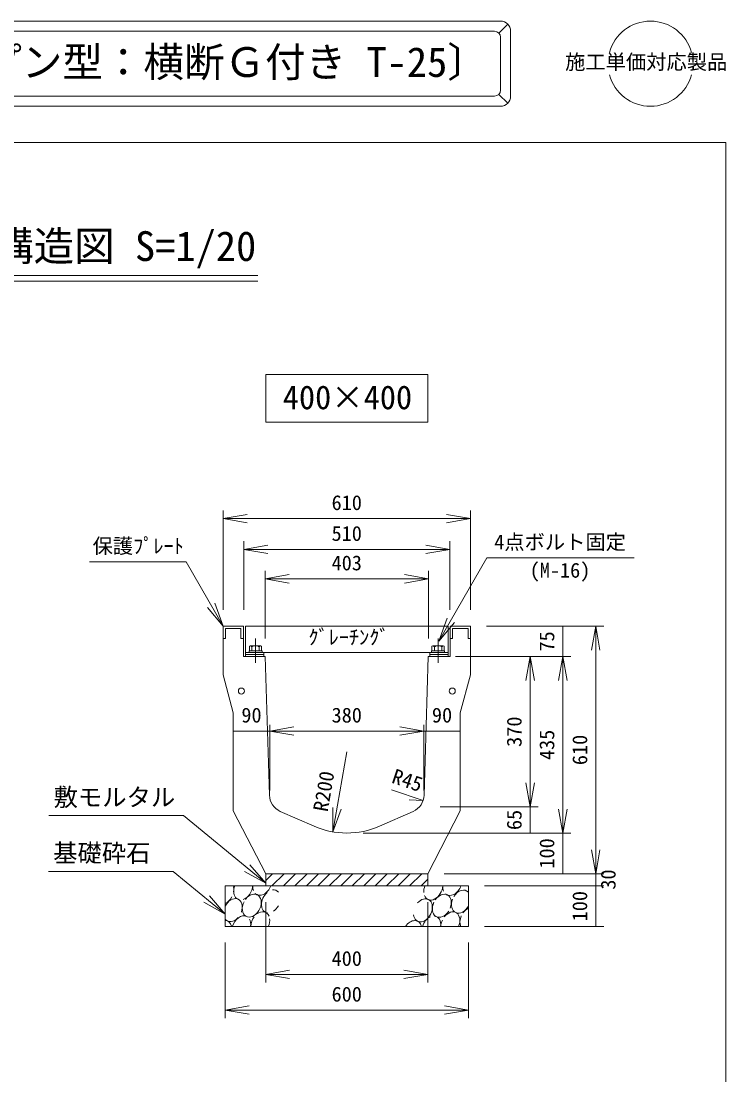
# Model space of a CAD drawing. Units: millimetres on the paper, scale 1:20. Extents: x 40 to 214, y 38 to 310.
# Drawn here: x 126.7 to 213.6, y 177 to 306.9 of the extents above; entities that cross this region are included whole.
import ezdxf
from ezdxf.enums import TextEntityAlignment as Align

# ---------------------------------------------------------------- set-up
doc = ezdxf.new("R2010")
doc.units = ezdxf.units.MM
doc.layers.add('1', color=4, linetype='Continuous', lineweight=18)
doc.styles.add('ＭＳ ゴシック-5.0-0.0', font='')
doc.styles.get('ＭＳ ゴシック-5.0-0.0').set_extended_font_data('ＭＳ ゴシック-5.0-0.0')

msp = doc.modelspace()

# ---------------------------------------------------------------- linework, layer by layer
at = {"layer": '1'}
for p, q in [((59.369, 306.865), (185.818, 306.865)), ((185.598, 305.395), (186.702, 306.499)), ((60.119, 305.615), (185.068, 305.615)), ((187.068, 305.615), (187.068, 297.615)), ((185.818, 298.365), (185.818, 304.865)), ((60.119, 297.615), (185.068, 297.615)), ((185.598, 297.834), (186.702, 296.731)), ((59.369, 296.365), (185.818, 296.365)), ((213.619, 291.882), (42.119, 291.882)), ((213.619, 37.615), (213.619, 291.882)), ((102.212, 275.498), (155.87, 275.498)), ((102.212, 274.798), (155.87, 274.798)), ((156.866, 263.321), (176.852, 263.321)), ((156.866, 257.425), (156.866, 263.321)), ((176.852, 257.425), (176.852, 263.321)), ((156.866, 257.425), (176.852, 257.425)), ((151.609, 234.299), (151.609, 246.553)), ((151.609, 245.553), (154.564, 246.074)), ((151.609, 245.553), (154.564, 245.032)), ((151.609, 245.553), (182.109, 245.553)), ((182.109, 245.553), (179.155, 246.074)), ((182.109, 245.553), (179.155, 245.032)), ((182.109, 234.299), (182.109, 246.553)), ((154.159, 234.299), (154.159, 242.758)), ((154.159, 241.758), (157.114, 242.279)), ((154.159, 241.758), (157.114, 241.237)), ((154.159, 241.758), (179.557, 241.758)), ((179.557, 241.758), (176.603, 242.279)), ((179.557, 241.758), (176.603, 241.237)), ((179.557, 234.299), (179.557, 242.758)), ((178.204, 230.45), (184.123, 240.702)), ((202.289, 240.702), (184.123, 240.702)), ((135.132, 240.217), (147.038, 240.217)), ((151.609, 232.299), (147.038, 240.217)), ((156.8, 230.799), (156.8, 239.128)), ((176.919, 230.799), (176.919, 239.128)), ((156.8, 238.128), (159.754, 238.649)), ((156.8, 238.128), (159.754, 237.607)), ((156.8, 238.128), (176.919, 238.128)), ((176.919, 238.128), (173.965, 238.649)), ((176.919, 238.128), (173.965, 237.607)), ((151.609, 232.299), (150.583, 235.118)), ((151.609, 232.299), (149.681, 234.597)), ((178.204, 230.45), (179.23, 233.269)), ((178.204, 230.45), (180.133, 232.748)), ((151.909, 230.799), (151.909, 231.999)), ((153.809, 231.999), (151.909, 231.999)), ((153.809, 231.999), (153.809, 230.799)), ((154.359, 232.299), (179.359, 232.299)), ((154.359, 232.299), (154.359, 229.049)), ((179.359, 232.299), (179.359, 229.049)), ((179.909, 231.999), (179.909, 230.799)), ((179.909, 231.999), (181.809, 231.999)), ((181.809, 230.799), (181.809, 231.999)), ((184.109, 232.299), (198.56, 232.299)), ((193.5, 232.299), (193.5, 228.549)), ((197.56, 232.299), (197.039, 229.344)), ((197.56, 232.299), (198.081, 229.344)), ((197.56, 201.799), (197.56, 232.299)), ((151.609, 230.799), (151.909, 230.799)), ((153.809, 230.799), (154.109, 230.799)), ((154.962, 229.886), (154.859, 229.826)), ((156.257, 229.886), (154.962, 229.886)), ((155.609, 230.787), (155.609, 227.794)), ((156.257, 229.886), (156.359, 229.826)), ((177.462, 229.886), (177.359, 229.826)), ((177.462, 229.886), (178.757, 229.886)), ((178.109, 230.787), (178.109, 227.794)), ((178.757, 229.886), (178.859, 229.826)), ((179.609, 230.799), (179.909, 230.799)), ((181.809, 230.799), (182.109, 230.799)), ((154.359, 228.549), (154.359, 229.049)), ((154.359, 229.049), (179.359, 229.049)), ((156.609, 228.799), (154.359, 228.799)), ((156.419, 229.249), (154.799, 229.249)), ((154.799, 229.049), (154.799, 229.249)), ((154.859, 229.249), (154.859, 229.826)), ((155.158, 229.249), (155.158, 229.771)), ((156.061, 229.249), (156.061, 229.771)), ((156.359, 229.249), (156.359, 229.826)), ((156.419, 229.049), (156.419, 229.249)), ((156.609, 228.549), (156.609, 229.049)), ((177.109, 228.549), (177.109, 229.049)), ((177.109, 228.799), (179.359, 228.799)), ((177.299, 229.249), (178.919, 229.249)), ((177.299, 229.049), (177.299, 229.249)), ((177.359, 229.249), (177.359, 229.826)), ((177.658, 229.249), (177.658, 229.771)), ((178.561, 229.249), (178.561, 229.771)), ((178.859, 229.249), (178.859, 229.826)), ((178.919, 229.049), (178.919, 229.249)), ((179.359, 228.549), (179.359, 229.049)), ((180.278, 228.549), (194.5, 228.549)), ((189.469, 228.549), (188.948, 225.594)), ((189.469, 228.549), (189.99, 225.594)), ((189.469, 210.049), (189.469, 228.549)), ((193.5, 228.549), (192.979, 225.594)), ((193.5, 228.549), (194.021, 225.594)), ((193.5, 206.799), (193.5, 228.549)), ((157.359, 212.049), (157.359, 220.147)), ((157.359, 219.372), (160.314, 219.893)), ((176.359, 219.372), (173.405, 219.893)), ((176.359, 212.049), (176.359, 220.147)), ((157.359, 219.372), (152.859, 219.372)), ((157.359, 219.372), (160.314, 218.851)), ((157.359, 219.372), (176.359, 219.372)), ((176.359, 219.372), (173.405, 218.851)), ((176.359, 219.372), (180.859, 219.372)), ((166.859, 216.799), (165.144, 206.947)), ((189.469, 210.049), (188.948, 213.003)), ((189.469, 210.049), (189.99, 213.003)), ((172.361, 212.133), (176.288, 210.827)), ((176.288, 210.827), (174.547, 210.91)), ((165.144, 206.947), (165.138, 209.947)), ((165.144, 206.947), (166.164, 209.768)), ((178.359, 210.049), (190.469, 210.049)), ((189.469, 210.049), (189.469, 206.799)), ((193.5, 206.799), (192.979, 209.753)), ((193.5, 206.799), (194.021, 209.753)), ((146.707, 208.963), (130.133, 208.963)), ((156.859, 200.612), (146.707, 208.963)), ((168.859, 206.799), (194.5, 206.799)), ((193.5, 206.799), (193.5, 201.799)), ((197.56, 201.799), (197.039, 204.753)), ((197.56, 201.799), (198.081, 204.753)), ((156.859, 200.612), (154.908, 202.891)), ((145.439, 202.086), (130.078, 202.086)), ((151.859, 196.806), (145.439, 202.086)), ((156.859, 200.612), (154.247, 202.087)), ((157.717, 201.799), (156.859, 200.941)), ((159.131, 201.799), (157.631, 200.299)), ((160.546, 201.799), (159.046, 200.299)), ((161.96, 201.799), (160.46, 200.299)), ((163.374, 201.799), (161.874, 200.299)), ((164.788, 201.799), (163.288, 200.299)), ((166.202, 201.799), (164.702, 200.299)), ((167.617, 201.799), (166.117, 200.299)), ((169.031, 201.799), (167.531, 200.299)), ((170.445, 201.799), (168.945, 200.299)), ((171.859, 201.799), (170.359, 200.299)), ((173.273, 201.799), (171.773, 200.299)), ((174.688, 201.799), (173.188, 200.299)), ((176.102, 201.799), (174.602, 200.299)), ((178.859, 201.799), (198.56, 201.799)), ((197.56, 201.799), (197.56, 200.299)), ((176.859, 201.142), (176.016, 200.299)), ((183.859, 200.299), (198.56, 200.299)), ((197.56, 200.299), (197.56, 195.299)), ((151.859, 196.806), (149.908, 199.085)), ((151.859, 196.806), (149.247, 198.281)), ((156.859, 188.385), (156.859, 198.299)), ((176.859, 188.385), (176.859, 198.299)), ((183.859, 195.299), (198.56, 195.299)), ((151.859, 183.987), (151.859, 193.299)), ((181.859, 183.987), (181.859, 193.299)), ((156.859, 189.385), (159.814, 189.906)), ((176.859, 189.385), (173.905, 189.906)), ((156.859, 189.385), (159.814, 188.864)), ((156.859, 189.385), (176.859, 189.385)), ((176.859, 189.385), (173.905, 188.864)), ((151.859, 184.987), (154.814, 185.508)), ((151.859, 184.987), (154.814, 184.466)), ((151.859, 184.987), (181.859, 184.987)), ((181.859, 184.987), (178.905, 185.508)), ((181.859, 184.987), (178.905, 184.466))]:
    msp.add_line(p, q, dxfattribs=at)
at = {"layer": '1', "color": 2}
for p, q in [((151.609, 226.299), (151.609, 232.299)), ((154.109, 232.299), (151.609, 232.299)), ((154.109, 232.299), (154.109, 228.549)), ((179.609, 232.299), (179.609, 228.549)), ((179.609, 232.299), (182.109, 232.299)), ((182.109, 226.299), (182.109, 232.299)), ((154.109, 228.549), (156.807, 228.549)), ((156.807, 228.549), (157.317, 211.47)), ((176.911, 228.549), (176.402, 211.47)), ((176.911, 228.549), (179.609, 228.549)), ((151.609, 226.299), (152.859, 221.634)), ((182.109, 226.299), (180.859, 221.634)), ((152.859, 209.549), (152.859, 221.634)), ((180.859, 209.549), (180.859, 221.634)), ((152.859, 209.549), (156.859, 201.799)), ((158.661, 209.477), (162.839, 207.643)), ((175.057, 209.477), (170.88, 207.643)), ((180.859, 209.549), (176.859, 201.799)), ((156.859, 201.799), (156.859, 200.299)), ((166.859, 201.799), (156.859, 201.799)), ((166.859, 201.799), (176.859, 201.799)), ((176.859, 201.799), (176.859, 200.299)), ((151.859, 200.299), (181.859, 200.299)), ((151.859, 200.299), (151.859, 195.299)), ((181.859, 200.299), (181.859, 195.299)), ((151.859, 195.299), (181.859, 195.299))]:
    msp.add_line(p, q, dxfattribs=at)
for centre in [(153.859, 224.299), (179.859, 224.299)]:
    msp.add_circle(centre, 0.375, dxfattribs=at)
at = {"layer": '1'}
for centre, radius, start, end in [((185.818, 305.615), 1.25, 0, 90), ((185.068, 304.865), 0.75, 0, 90), ((185.068, 298.365), 0.75, 270, 0), ((185.818, 297.615), 1.25, 270, 0), ((154.947, 229.636), 0.25, 32.66535, 86.74008), ((155.609, 228.94), 0.946, 61.49653, 118.50347), ((156.271, 229.636), 0.25, 93.25992, 147.33465), ((177.447, 229.636), 0.25, 32.66535, 86.74008), ((178.109, 228.94), 0.946, 61.49653, 118.50347), ((178.771, 229.636), 0.25, 93.25992, 147.33465)]:
    msp.add_arc(centre, radius, start, end, dxfattribs=at)
at = {"layer": '1', "color": 2}
for centre, radius, start, end in [((204.311, 301.615), 5.25, 15.08906, 164.91094), ((204.311, 301.615), 5.25, 195.08906, 344.91094), ((159.566, 211.537), 2.25, 181.70981, 246.29259), ((174.153, 211.537), 2.25, 293.70741, 358.29019), ((166.859, 216.799), 10, 246.29259, 270), ((166.859, 216.799), 10, 270, 293.70741)]:
    msp.add_arc(centre, radius, start, end, dxfattribs=at)
at = {"layer": '1'}
for centre, start_param, end_param in [((154.079, 199.988), 1.6822672, 3.0041978), ((151.756, 199.451), 5.1474802, 5.7147216), ((154.079, 199.988), 3.7709083, 5.2928579), ((156.432, 200.549), 2.0795248, 2.547628), ((156.432, 200.549), 2.9199025, 4.8956003), ((177.521, 199.968), 1.6822672, 2.2705704), ((177.521, 199.968), 2.5502995, 5.2928579), ((179.875, 200.529), 2.0795248, 2.5744435), ((179.875, 200.529), 2.9579169, 4.8956003), ((151.756, 199.451), 3.8493841, 4.6902001), ((152.8, 197.306), 4.8928581, 7.840068), ((155.14, 197.867), 1.5802698, 7.6313716), ((157.501, 198.376), 1.0316857, 3.395071), ((157.501, 198.376), 6.0011175, 6.7364116), ((176.243, 197.286), 2.320676, 7.4860293), ((178.582, 197.847), 4.8597842, 7.6713492), ((180.944, 198.356), 6.0011175, 7.7378401), ((157.501, 198.376), 4.0306578, 4.6625812), ((178.582, 197.847), 1.6079237, 4.5711327), ((180.944, 198.356), 1.6954897, 4.6625812), ((181.986, 196.227), 0.7283933, 1.3802926), ((152.8, 197.306), 2.8236307, 4.347989), ((153.843, 195.177), 0.0324618, 1.8168834), ((153.843, 195.177), 5.1582417, 5.8599737), ((156.19, 195.686), 1.3150626, 2.1784748), ((156.19, 195.686), 5.7286705, 7.256989), ((156.19, 195.686), 4.7966503, 5.462491), ((177.285, 195.157), 0.7069732, 1.8168834), ((177.285, 195.157), 5.1582417, 6.5669059), ((179.632, 195.666), 4.7966503, 7.602652), ((181.986, 196.227), 1.6544758, 2.6284553), ((151.489, 194.617), 5.5751573, 6.5743529), ((174.931, 194.596), 5.5751573, 7.6831531), ((179.632, 195.666), 1.6215093, 2.1784748)]:
    msp.add_ellipse(centre, major_axis=(0.678, 1.337), ratio=0.710984, start_param=start_param, end_param=end_param, dxfattribs=at)

# ---------------------------------------------------------------- texts
at = {"layer": '1', "color": 7, "style": 'ＭＳ ゴシック-5.0-0.0'}
for s, height, p in [('ＨＣ-ＡＧ型側溝〔HCオープン型：横断Ｇ付き T-25〕', 3.666, (64.298, 298.885)), ('施工単価対応製品', 1.833, (193.787, 300.365)), ('横断工：構造図 S=1/20', 3.666, (103.236, 276.201)), ('400×400', 2.933, (158.959, 258.152)), ('610', 1.833, (164.984, 246.053)), ('510', 1.833, (164.983, 242.258)), ('保護ﾌﾟﾚｰﾄ', 1.833, (135.509, 240.717)), ('4点ボルト固定', 1.833, (185.039, 241.202)), ('403', 1.833, (164.984, 238.628)), ('(M-16)', 1.833, (189.414, 237.724)), ('ｸﾞﾚｰﾁﾝｸﾞ', 1.833, (162.124, 229.473)), ('90', 1.833, (153.859, 219.872)), ('380', 1.833, (164.984, 219.872)), ('90', 1.833, (177.359, 219.872)), ('敷モルタル', 2.199, (130.701, 209.466)), ('基礎砕石', 2.199, (130.646, 202.59)), ('400', 1.833, (164.984, 189.885)), ('600', 1.833, (164.984, 185.487))]:
    msp.add_text(s, height=height, dxfattribs=at).set_placement(p, align=Align.BOTTOM_LEFT)
for s, rotation, p in [('75', 90, (193, 229.174)), ('370', 90, (188.969, 217.424)), ('435', 90, (193, 215.799)), ('610', 90, (197.06, 215.174)), ('R200', 80.125, (165.037, 209.248)), ('R45', 341.61, (172.1, 212.505)), ('65', 90, (188.969, 207.174)), ('100', 90, (193, 202.424)), ('30', 90, (200.56, 199.826)), ('100', 90, (197.06, 195.924))]:
    msp.add_text(s, height=1.833, rotation=rotation, dxfattribs=at).set_placement(p, align=Align.BOTTOM_LEFT)

doc.saveas('drawing.dxf')
